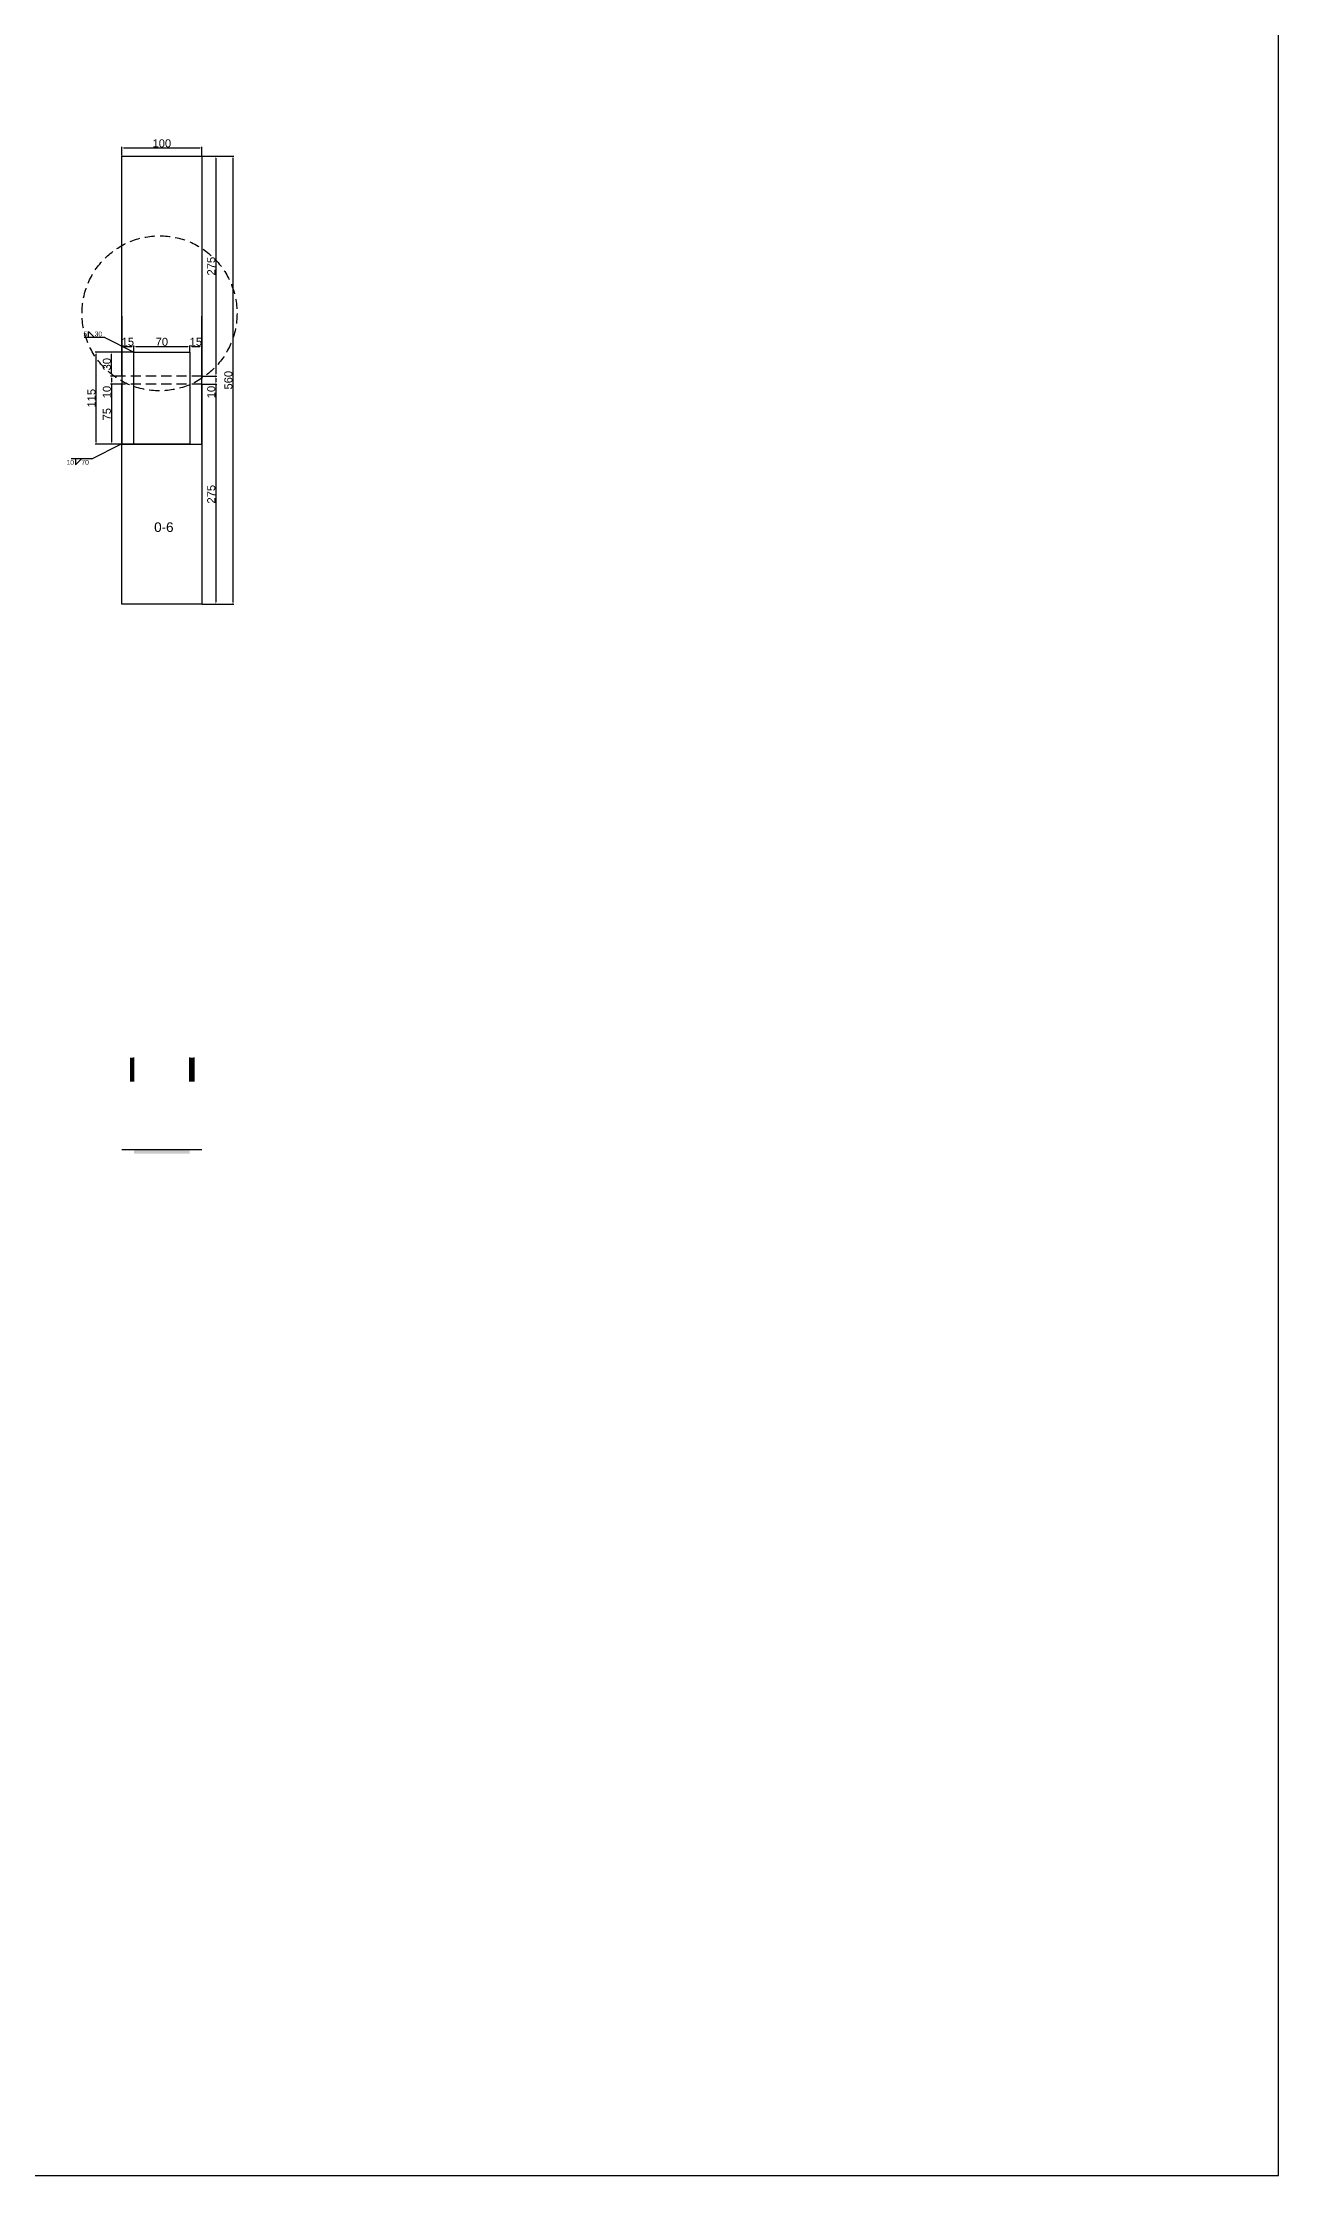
# Model space of a CAD drawing. Header units: millimetres. Extents: x 1455 to 24185, y -7041 to 4772.
# Drawn here: x 22640 to 24185, y -971 to 1693 of the extents above; entities that cross this region are included whole.
import ezdxf

# ---------------------------------------------------------------- set-up
doc = ezdxf.new("R2010")
doc.units = ezdxf.units.MM
doc.linetypes.add('DASHED', pattern=[19.05, 12.7, -6.35])
for name, color, linetype in [('切平处', 3, 'DASHED'), ('尺寸标注', 6, 'Continuous'), ('标号', 4, 'Continuous'), ('焊缝', 250, 'Continuous')]:
    doc.layers.add(name, color=color, linetype=linetype)
doc.styles.get("Standard").update_dxf_attribs({"font": 'arial.ttf'})
doc.dimstyles.new('ISO-25-JHF', dxfattribs={"dimtxt": 10, "dimasz": 2.5, "dimexe": 1.25, "dimexo": 0.625, "dimtad": 1, "dimtxsty": 'Standard', "dimcen": 2.5, "dimadec": 0, "dimazin": 0, "dimtfac": 1, "dimtmove": 0, "dimatfit": 3, "dimfxl": 1, "dimarcsym": 0})

# ---------------------------------------------------------------- blocks, each defined once
blk = doc.blocks.new('*D2620')
at = {"layer": 'Defpoints', "color": 0, "transparency": 16777216}
for p in [(22738.8, 1551.6), (22838.8, 1561.8), (22838.8, 1551.6)]:
    blk.add_point(p, dxfattribs=at)
at = {"layer": '尺寸标注', "color": 0, "lineweight": -2, "transparency": 16777216}
for p, q in [((22738.8, 1552.2), (22738.8, 1563)), ((22741.3, 1561.8), (22836.3, 1561.8)), ((22838.8, 1552.2), (22838.8, 1563))]:
    blk.add_line(p, q, dxfattribs=at)
at = {"layer": '尺寸标注', "color": 0, "transparency": 16777216}
for points in [[(22741.3, 1562.2), (22741.3, 1561.3), (22738.8, 1561.8)], [(22836.3, 1562.2), (22836.3, 1561.3), (22838.8, 1561.8)]]:
    blk.add_solid(points, dxfattribs=at)
at = {"layer": '尺寸标注', "color": 0, "transparency": 16777216, "insert": (22788.8, 1567.5), "char_height": 10, "attachment_point": 5}
blk.add_mtext('100', dxfattribs=at)
blk = doc.blocks.new('*D2621')
at = {"layer": 'Defpoints', "color": 0, "transparency": 16777216}
for p in [(22838.8, 1551.6), (22838.8, 1276.6), (22856.3, 1276.6)]:
    blk.add_point(p, dxfattribs=at)
at = {"layer": '尺寸标注', "color": 0, "lineweight": -2, "transparency": 16777216}
for p, q in [((22839.4, 1551.6), (22857.5, 1551.6)), ((22856.3, 1549.1), (22856.3, 1279.1)), ((22839.4, 1276.6), (22857.5, 1276.6))]:
    blk.add_line(p, q, dxfattribs=at)
at = {"layer": '尺寸标注', "color": 0, "transparency": 16777216}
for points in [[(22855.9, 1549.1), (22856.7, 1549.1), (22856.3, 1551.6)], [(22855.9, 1279.1), (22856.7, 1279.1), (22856.3, 1276.6)]]:
    blk.add_solid(points, dxfattribs=at)
at = {"layer": '尺寸标注', "color": 0, "transparency": 16777216, "insert": (22850.6, 1414.1), "char_height": 10, "attachment_point": 5, "rotation": 90}
blk.add_mtext('275', dxfattribs=at)
blk = doc.blocks.new('*D2622')
at = {"layer": 'Defpoints', "color": 0, "transparency": 16777216}
for p in [(22838.8, 1276.6), (22838.8, 1266.6), (22856.3, 1266.6)]:
    blk.add_point(p, dxfattribs=at)
at = {"layer": '尺寸标注', "color": 0, "lineweight": -2, "transparency": 16777216}
for p, q in [((22839.4, 1276.6), (22857.5, 1276.6)), ((22839.4, 1266.6), (22857.5, 1266.6)), ((22856.3, 1274.1), (22856.3, 1269.1)), ((22856.3, 1266.6), (22856.3, 1249.5))]:
    blk.add_line(p, q, dxfattribs=at)
at = {"layer": '尺寸标注', "color": 0, "transparency": 16777216}
for points in [[(22855.9, 1274.1), (22856.7, 1274.1), (22856.3, 1276.6)], [(22855.9, 1269.1), (22856.7, 1269.1), (22856.3, 1266.6)]]:
    blk.add_solid(points, dxfattribs=at)
at = {"layer": '尺寸标注', "color": 0, "transparency": 16777216, "insert": (22850.6, 1256.8), "char_height": 10, "attachment_point": 5, "rotation": 90}
blk.add_mtext('10', dxfattribs=at)
blk = doc.blocks.new('*D2623')
at = {"layer": 'Defpoints', "color": 0, "transparency": 16777216}
for p in [(22838.8, 1266.6), (22838.8, 991.6), (22856.3, 991.6)]:
    blk.add_point(p, dxfattribs=at)
at = {"layer": '尺寸标注', "color": 0, "lineweight": -2, "transparency": 16777216}
for p, q in [((22839.4, 1266.6), (22857.5, 1266.6)), ((22856.3, 1264.1), (22856.3, 994.1)), ((22839.4, 991.6), (22857.5, 991.6))]:
    blk.add_line(p, q, dxfattribs=at)
at = {"layer": '尺寸标注', "color": 0, "transparency": 16777216}
for points in [[(22855.9, 1264.1), (22856.7, 1264.1), (22856.3, 1266.6)], [(22855.9, 994.1), (22856.7, 994.1), (22856.3, 991.6)]]:
    blk.add_solid(points, dxfattribs=at)
at = {"layer": '尺寸标注', "color": 0, "transparency": 16777216, "insert": (22850.6, 1129.1), "char_height": 10, "attachment_point": 5, "rotation": 90}
blk.add_mtext('275', dxfattribs=at)
blk = doc.blocks.new('*D2502')
at = {"layer": 'Defpoints', "color": 0, "transparency": 16777216}
for p in [(22838.8, 1551.6), (22838.8, 991.6), (22877.7, 991.6)]:
    blk.add_point(p, dxfattribs=at)
at = {"layer": '尺寸标注', "color": 0, "lineweight": -2, "transparency": 16777216}
for p, q in [((22839.4, 1551.6), (22879, 1551.6)), ((22877.7, 1549.1), (22877.7, 994.1)), ((22839.4, 991.6), (22879, 991.6))]:
    blk.add_line(p, q, dxfattribs=at)
at = {"layer": '尺寸标注', "color": 0, "transparency": 16777216}
for points in [[(22877.3, 1549.1), (22878.2, 1549.1), (22877.7, 1551.6)], [(22877.3, 994.1), (22878.2, 994.1), (22877.7, 991.6)]]:
    blk.add_solid(points, dxfattribs=at)
at = {"layer": '尺寸标注', "color": 0, "transparency": 16777216, "insert": (22872, 1271.6), "char_height": 10, "attachment_point": 5, "rotation": 90}
blk.add_mtext('560', dxfattribs=at)
blk = doc.blocks.new('*D2624')
at = {"layer": 'Defpoints', "color": 0, "transparency": 16777216}
for p in [(22706.6, 1306.6), (22753.8, 1306.6), (22753.8, 1191.6)]:
    blk.add_point(p, dxfattribs=at)
at = {"layer": '尺寸标注', "color": 0, "lineweight": -2, "transparency": 16777216}
for p, q in [((22753.2, 1306.6), (22705.4, 1306.6)), ((22706.6, 1194.1), (22706.6, 1304.1)), ((22753.2, 1191.6), (22705.4, 1191.6))]:
    blk.add_line(p, q, dxfattribs=at)
at = {"layer": '尺寸标注', "color": 0, "transparency": 16777216}
for points in [[(22706.2, 1304.1), (22707.1, 1304.1), (22706.6, 1306.6)], [(22706.2, 1194.1), (22707.1, 1194.1), (22706.6, 1191.6)]]:
    blk.add_solid(points, dxfattribs=at)
at = {"layer": '尺寸标注', "color": 0, "transparency": 16777216, "insert": (22700.9, 1249.1), "char_height": 10, "attachment_point": 5, "rotation": 90}
blk.add_mtext('115', dxfattribs=at)
blk = doc.blocks.new('*D2503')
at = {"layer": 'Defpoints', "color": 0, "transparency": 16777216}
for p in [(22725.9, 1306.6), (22738.8, 1306.6), (22738.8, 1276.6)]:
    blk.add_point(p, dxfattribs=at)
at = {"layer": '尺寸标注', "color": 0, "lineweight": -2, "transparency": 16777216}
for p, q in [((22738.2, 1306.6), (22724.6, 1306.6)), ((22725.9, 1279.1), (22725.9, 1304.1)), ((22738.2, 1276.6), (22724.6, 1276.6))]:
    blk.add_line(p, q, dxfattribs=at)
at = {"layer": '尺寸标注', "color": 0, "transparency": 16777216}
for points in [[(22725.4, 1304.1), (22726.3, 1304.1), (22725.9, 1306.6)], [(22725.4, 1279.1), (22726.3, 1279.1), (22725.9, 1276.6)]]:
    blk.add_solid(points, dxfattribs=at)
at = {"layer": '尺寸标注', "color": 0, "transparency": 16777216, "insert": (22720.1, 1291.6), "char_height": 10, "attachment_point": 5, "rotation": 90}
blk.add_mtext('30', dxfattribs=at)
blk = doc.blocks.new('*D2504')
at = {"layer": 'Defpoints', "color": 0, "transparency": 16777216}
for p in [(22738.8, 1306.6), (22753.8, 1313.8), (22753.8, 1306.6)]:
    blk.add_point(p, dxfattribs=at)
at = {"layer": '尺寸标注', "color": 0, "lineweight": -2, "transparency": 16777216}
for p, q in [((22738.8, 1307.2), (22738.8, 1315)), ((22741.3, 1313.8), (22751.3, 1313.8)), ((22753.8, 1307.2), (22753.8, 1315))]:
    blk.add_line(p, q, dxfattribs=at)
at = {"layer": '尺寸标注', "color": 0, "transparency": 16777216}
for points in [[(22741.3, 1314.2), (22741.3, 1313.4), (22738.8, 1313.8)], [(22751.3, 1314.2), (22751.3, 1313.4), (22753.8, 1313.8)]]:
    blk.add_solid(points, dxfattribs=at)
at = {"layer": '尺寸标注', "color": 0, "transparency": 16777216, "insert": (22746.3, 1319.5), "char_height": 10, "attachment_point": 5}
blk.add_mtext('15', dxfattribs=at)
blk = doc.blocks.new('*D2505')
at = {"layer": 'Defpoints', "color": 0, "transparency": 16777216}
for p in [(22753.8, 1306.6), (22823.8, 1313.8), (22823.8, 1306.6)]:
    blk.add_point(p, dxfattribs=at)
at = {"layer": '尺寸标注', "color": 0, "lineweight": -2, "transparency": 16777216}
for p, q in [((22753.8, 1307.2), (22753.8, 1315)), ((22756.3, 1313.8), (22821.3, 1313.8)), ((22823.8, 1307.2), (22823.8, 1315))]:
    blk.add_line(p, q, dxfattribs=at)
at = {"layer": '尺寸标注', "color": 0, "transparency": 16777216}
for points in [[(22756.3, 1314.2), (22756.3, 1313.4), (22753.8, 1313.8)], [(22821.3, 1314.2), (22821.3, 1313.4), (22823.8, 1313.8)]]:
    blk.add_solid(points, dxfattribs=at)
at = {"layer": '尺寸标注', "color": 0, "transparency": 16777216, "insert": (22788.8, 1319.5), "char_height": 10, "attachment_point": 5}
blk.add_mtext('70', dxfattribs=at)
blk = doc.blocks.new('*D2625')
at = {"layer": 'Defpoints', "color": 0, "transparency": 16777216}
for p in [(22823.8, 1306.6), (22838.8, 1313.8), (22838.8, 1306.6)]:
    blk.add_point(p, dxfattribs=at)
at = {"layer": '尺寸标注', "color": 0, "lineweight": -2, "transparency": 16777216}
for p, q in [((22823.8, 1307.2), (22823.8, 1315)), ((22826.3, 1313.8), (22836.3, 1313.8)), ((22838.8, 1307.2), (22838.8, 1315))]:
    blk.add_line(p, q, dxfattribs=at)
at = {"layer": '尺寸标注', "color": 0, "transparency": 16777216}
for points in [[(22826.3, 1314.2), (22826.3, 1313.4), (22823.8, 1313.8)], [(22836.3, 1314.2), (22836.3, 1313.4), (22838.8, 1313.8)]]:
    blk.add_solid(points, dxfattribs=at)
at = {"layer": '尺寸标注', "color": 0, "transparency": 16777216, "insert": (22831.3, 1319.5), "char_height": 10, "attachment_point": 5}
blk.add_mtext('15', dxfattribs=at)
blk = doc.blocks.new('*D2626')
at = {"layer": 'Defpoints', "color": 0, "transparency": 16777216}
for p in [(22725.9, 1266.6), (22738.8, 1276.6), (22738.8, 1266.6)]:
    blk.add_point(p, dxfattribs=at)
at = {"layer": '尺寸标注', "color": 0, "lineweight": -2, "transparency": 16777216}
for p, q in [((22738.2, 1276.6), (22724.6, 1276.6)), ((22738.2, 1266.6), (22724.6, 1266.6)), ((22725.9, 1274.1), (22725.9, 1269.1)), ((22725.9, 1266.6), (22725.9, 1249.5))]:
    blk.add_line(p, q, dxfattribs=at)
at = {"layer": '尺寸标注', "color": 0, "transparency": 16777216}
for points in [[(22725.4, 1274.1), (22726.3, 1274.1), (22725.9, 1276.6)], [(22725.4, 1269.1), (22726.3, 1269.1), (22725.9, 1266.6)]]:
    blk.add_solid(points, dxfattribs=at)
at = {"layer": '尺寸标注', "color": 0, "transparency": 16777216, "insert": (22720.1, 1256.8), "char_height": 10, "attachment_point": 5, "rotation": 90}
blk.add_mtext('10', dxfattribs=at)
blk = doc.blocks.new('*D2506')
at = {"layer": 'Defpoints', "color": 0, "transparency": 16777216}
for p in [(22738.8, 1266.6), (22725.9, 1191.6), (22738.8, 1191.6)]:
    blk.add_point(p, dxfattribs=at)
at = {"layer": '尺寸标注', "color": 0, "lineweight": -2, "transparency": 16777216}
for p, q in [((22738.2, 1266.6), (22724.6, 1266.6)), ((22725.9, 1264.1), (22725.9, 1194.1)), ((22738.2, 1191.6), (22724.6, 1191.6))]:
    blk.add_line(p, q, dxfattribs=at)
at = {"layer": '尺寸标注', "color": 0, "transparency": 16777216}
for points in [[(22725.4, 1264.1), (22726.3, 1264.1), (22725.9, 1266.6)], [(22725.4, 1194.1), (22726.3, 1194.1), (22725.9, 1191.6)]]:
    blk.add_solid(points, dxfattribs=at)
at = {"layer": '尺寸标注', "color": 0, "transparency": 16777216, "insert": (22720.1, 1229.1), "char_height": 10, "attachment_point": 5, "rotation": 90}
blk.add_mtext('75', dxfattribs=at)

msp = doc.modelspace()

# ---------------------------------------------------------------- hatches: boundary and pattern name
at = {"layer": '焊缝'}
h = msp.add_hatch(color=250, dxfattribs=at)
h.dxf.hatch_style = 1
h.paths.add_polyline_path([(22753.804, 425.134), (22748.804, 425.134), (22748.804, 395.134), (22753.804, 395.134)])
h = msp.add_hatch(color=250, dxfattribs=at)
h.dxf.hatch_style = 1
h.paths.add_polyline_path([(22823.804, 425.134), (22828.804, 425.113), (22828.804, 395.134), (22823.804, 395.134)])
h = msp.add_hatch(color=250, dxfattribs=at)
h.dxf.hatch_style = 1
h.paths.add_polyline_path([(22753.804, 305.134), (22753.804, 310.134), (22823.804, 310.134), (22823.804, 305.134)])

# ---------------------------------------------------------------- linework, layer by layer
for p, q in [((24184.578, -971.491), (24184.578, 4358.244)), ((22738.804, 1551.62), (22838.804, 1551.62)), ((22738.804, 1276.62), (22738.804, 1551.62)), ((22838.804, 1551.62), (22838.804, 1276.62)), ((22738.804, 1351.62), (22738.804, 1191.62)), ((22838.804, 1191.62), (22838.804, 1351.62)), ((22753.804, 1306.62), (22823.804, 1306.62)), ((22753.804, 1191.62), (22753.804, 1306.62)), ((22753.804, 1306.62), (22823.804, 1306.62)), ((22823.804, 1306.62), (22823.804, 1191.62)), ((22738.804, 991.62), (22738.804, 1266.62)), ((22838.804, 1266.62), (22838.804, 991.62)), ((22738.804, 1191.62), (22838.804, 1191.62)), ((22823.804, 1191.62), (22753.804, 1191.62)), ((22838.804, 991.62), (22738.804, 991.62)), ((14772.062, -971.491), (24184.578, -971.491))]:
    msp.add_line(p, q)
at = {"linetype": 'DASHED'}
for p, q in [((22838.804, 1276.62), (22738.804, 1276.62)), ((22838.804, 1266.62), (22738.804, 1266.62))]:
    msp.add_line(p, q, dxfattribs=at)
at = {"layer": '切平处'}
msp.add_circle((22785.9, 1355.147), 96.875, dxfattribs=at)
at = {"layer": '尺寸标注'}
for p, q in [((22697.299, 1324.81), (22697.299, 1332.575)), ((22697.299, 1332.575), (22704.531, 1324.81)), ((22717.412, 1324.81), (22691.65, 1324.81)), ((22717.412, 1324.81), (22753.804, 1306.62)), ((22701.099, 1173.431), (22675.336, 1173.431)), ((22680.986, 1173.431), (22680.986, 1165.666)), ((22680.986, 1165.666), (22688.217, 1173.431)), ((22701.099, 1173.431), (22737.49, 1191.62))]:
    msp.add_line(p, q, dxfattribs=at)
at = {"layer": '焊缝'}
for p, q in [((22753.804, 395.134), (22753.804, 425.134)), ((22823.804, 395.134), (22823.804, 425.134)), ((22828.804, 425.113), (22828.804, 395.134)), ((22738.804, 310.134), (22838.804, 310.134))]:
    msp.add_line(p, q, dxfattribs=at)

# ---------------------------------------------------------------- texts
at = {"layer": '尺寸标注', "char_height": 6}
for s, insert, attachment_point in [('5    30', (22690.829, 1332.327), 1), ('\\pt0;10    70', (22669.644, 1165.913), 7)]:
    msp.add_mtext_dynamic_manual_height_columns(s, width=68.30832, gutter_width=12.5, heights=[0], dxfattribs=dict(at, insert=insert, attachment_point=attachment_point))
at = {"layer": '标号', "insert": (22779.22, 1081.786), "char_height": 12, "attachment_point": 7}
msp.add_mtext_dynamic_manual_height_columns('0-6', width=70.10425, gutter_width=12.5, heights=[0], dxfattribs=at)

# ---------------------------------------------------------------- dimensions: what is measured, and where the dimension line sits
at = {"layer": '尺寸标注'}
for p1, p2, distance, picture, middle in [((22738.804, 1551.62), (22838.804, 1551.62), 10.138, '*D2620', (22788.804, 1567.489)), ((22838.804, 1551.62), (22838.804, 1276.62), 17.478, '*D2621', (22850.551, 1414.12)), ((22838.804, 1551.62), (22838.804, 991.62), 38.931, '*D2502', (22872.004, 1271.62)), ((22753.804, 1191.62), (22753.804, 1306.62), 47.158, '*D2624', (22700.915, 1249.12)), ((22738.804, 1276.62), (22738.804, 1306.62), 12.951, '*D2503', (22720.119, 1291.62)), ((22738.804, 1306.62), (22753.804, 1306.62), 7.173, '*D2504', (22746.304, 1319.524)), ((22753.804, 1306.62), (22823.804, 1306.62), 7.173, '*D2505', (22788.804, 1319.524)), ((22823.804, 1306.62), (22838.804, 1306.62), 7.173, '*D2625', (22831.304, 1319.524)), ((22738.804, 1276.62), (22738.804, 1266.62), -12.951, '*D2626', (22720.122, 1256.821)), ((22738.804, 1266.62), (22738.804, 1191.62), -12.951, '*D2506', (22720.143, 1229.12)), ((22838.804, 1276.62), (22838.804, 1266.62), 17.478, '*D2622', (22850.551, 1256.821)), ((22838.804, 1266.62), (22838.804, 991.62), 17.478, '*D2623', (22850.551, 1129.12))]:
    dim = msp.add_aligned_dim(p1=p1, p2=p2, distance=distance, dimstyle='ISO-25-JHF', dxfattribs=at)
    dim.commit()
    dim.dimension.update_dxf_attribs({"geometry": picture, "text_midpoint": middle})

doc.saveas('drawing.dxf')
